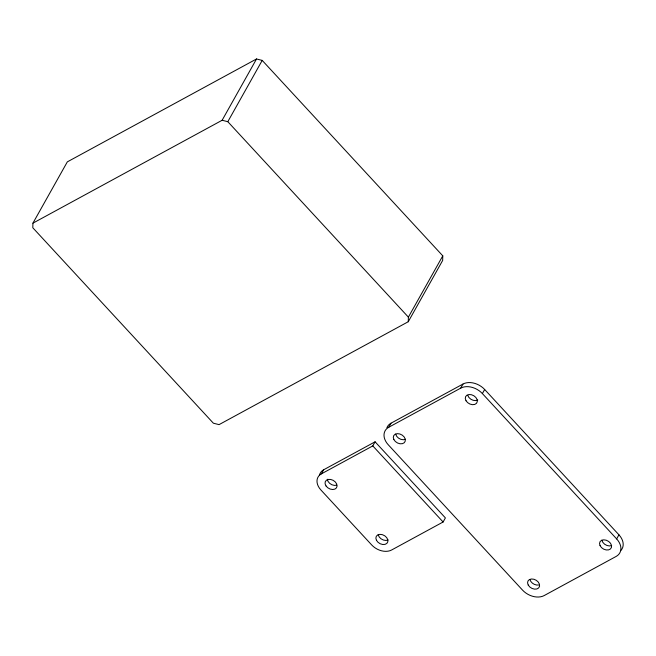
<?xml version="1.0" encoding="UTF-8"?>
<svg xmlns="http://www.w3.org/2000/svg" width="656" height="656" viewBox="0 0 656 656"><rect width="100%" height="100%" fill="white"/><g stroke="black" fill="none" stroke-linecap="round" stroke-linejoin="round"><path stroke-width="0.98" d="M32.923 223.163L32.8 227.755L213.372 423.202L219.063 424.629L408.262 321.727L442.661 260.44L442.784 255.848L262.211 60.401L256.521 58.974L67.322 161.876L32.923 223.163L222.13 120.261L256.521 58.974M408.262 321.727L408.385 317.135L442.784 255.848M408.385 317.135L227.812 121.688L262.211 60.401M321.325 473.894L323.621 469.803L375.093 441.808L445.399 517.904L443.103 521.996L391.632 549.99A14.981 10.758 29.3 0 1 371.722 544.98L320.891 489.966A14.981 10.758 29.3 0 1 321.325 473.894L372.797 445.9L375.093 441.808M618.944 534.82L616.656 538.912A16.302 11.71 29.3 0 1 616.181 556.411L544.201 595.558A16.302 11.71 29.3 0 1 522.529 590.105L388.254 444.768A16.302 11.71 29.3 0 1 388.729 427.269L391.025 423.186L462.997 384.039A16.302 11.71 29.3 0 1 484.669 389.492L618.944 534.82A16.302 11.71 29.3 0 1 620.978 550.368M388.729 427.269L460.701 388.131L462.997 384.039M616.656 538.912L482.381 393.575L484.669 389.492M222.13 120.261L227.812 121.688M372.797 445.9L443.103 521.996M319.439 475.346A14.981 10.758 29.3 0 1 323.621 469.803M388.09 540.011A6.421 4.608 29.3 0 1 378.25 534.845M336.692 485.21A6.421 4.608 29.3 0 1 327.336 479.233M386.909 427.728A16.302 11.71 29.3 0 1 391.025 423.186M611.638 545.562A6.421 4.608 29.3 0 1 601.905 540.175M538.617 585.004A6.421 4.608 29.3 0 1 529.991 579.609M405.506 439.315A6.421 4.608 29.3 0 1 395.683 434.116M477.773 400.029A6.421 4.608 29.3 0 1 467.736 395.306M460.701 388.131A16.302 11.71 29.3 0 1 482.381 393.575M326.032 485.965A6.421 4.608 29.3 0 0 336.462 487.875A6.421 4.608 29.3 0 0 330.69 479.454A6.421 4.608 29.3 0 0 326.032 485.965M376.437 540.265A6.421 4.608 29.3 0 0 386.851 543.406A6.421 4.608 29.3 0 0 382.391 534.681A6.421 4.608 29.3 0 0 376.437 540.265M600.043 545.603A6.421 4.608 29.3 0 0 610.433 548.982A6.421 4.608 29.3 0 0 606.259 540.224A6.421 4.608 29.3 0 0 600.043 545.603M466.014 400.726A6.421 4.608 29.3 0 0 476.461 403.35A6.421 4.608 29.3 0 0 471.434 394.732A6.421 4.608 29.3 0 0 466.014 400.726M528.211 585.029A6.421 4.608 29.3 0 0 538.65 587.948A6.421 4.608 29.3 0 0 533.943 579.264A6.421 4.608 29.3 0 0 528.211 585.029M393.862 439.545A6.421 4.608 29.3 0 0 404.276 442.71A6.421 4.608 29.3 0 0 399.857 433.985A6.421 4.608 29.3 0 0 393.862 439.545"/></g></svg>
